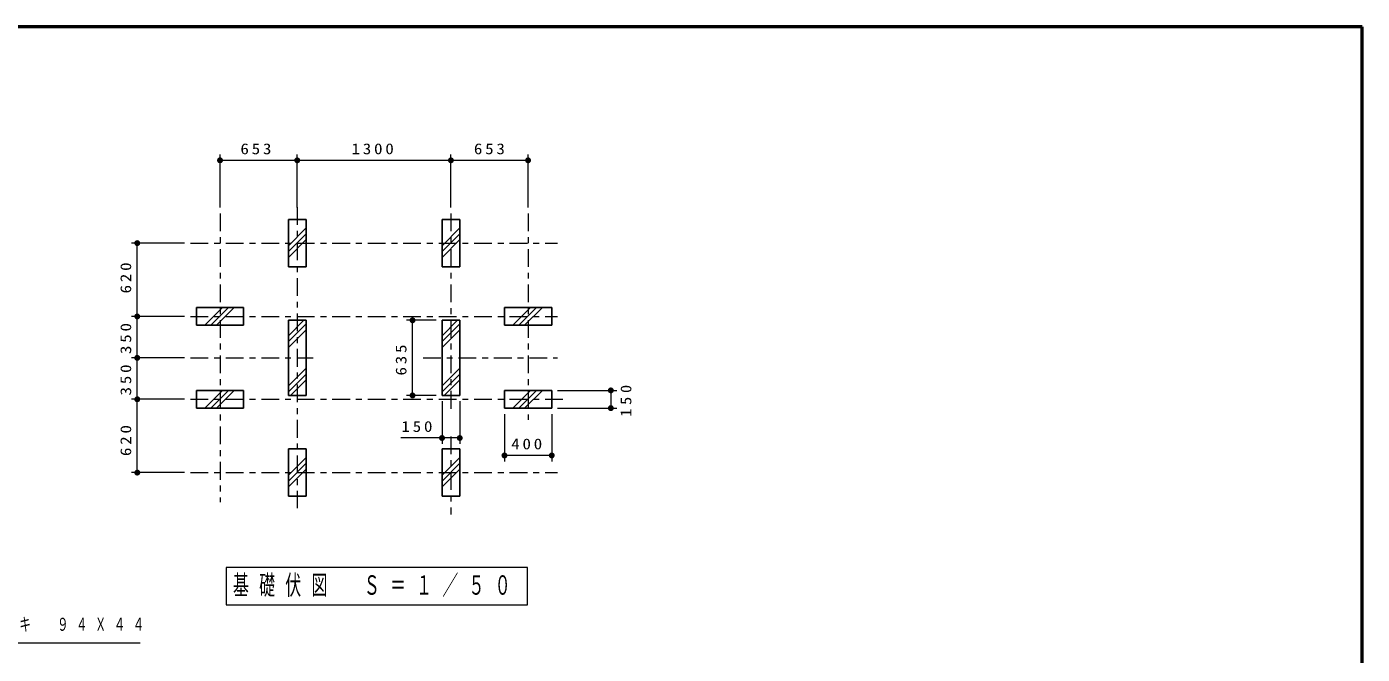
# Model space of a CAD drawing. Units: millimetres on the paper, with parts at other scales. Extents: x -365 to 10, y -38 to 257.
# Drawn here: x -226 to 0, y 150.9 to 257 of the extents above; entities that cross this region are included whole.
import ezdxf

# ---------------------------------------------------------------- set-up
doc = ezdxf.new("R2010")
doc.units = ezdxf.units.MM
doc.linetypes.add('USER2', pattern=[6, 3, -1, 1, -1])
doc.layers.add('LY_1', color=7, linetype='Continuous', lineweight=25)
doc.layers.add('LY_2', color=7, linetype='Continuous', lineweight=13)
doc.styles.add('ＭＳ ゴシック', font='')
doc.styles.get('ＭＳ ゴシック').set_extended_font_data('MS Gothic')

# ---------------------------------------------------------------- blocks, each defined once
blk = doc.blocks.new('filled_dot')
at = {"color": 0, "linetype": 'Continuous', "lineweight": -2, "const_width": 1.25}
blk.add_lwpolyline([(-0.625, 0, 1), (0.625, 0, 1)], format="xyb", close=True, dxfattribs=at)

msp = doc.modelspace()

# ---------------------------------------------------------------- linework, layer by layer
at = {"layer": 'LY_1', "lineweight": 13}
for p, q in [((-193.252, 226.413), (-193.252, 235.413)), ((-180.192, 226.413), (-180.192, 235.413)), ((-154.192, 226.413), (-154.192, 235.413)), ((-141.132, 226.413), (-141.132, 235.413)), ((-193.252, 234.413), (-180.192, 234.413)), ((-180.192, 234.413), (-154.192, 234.413)), ((-154.192, 234.413), (-141.132, 234.413)), ((-178.692, 222.982), (-181.692, 219.982)), ((-178.692, 221.992), (-181.692, 218.992)), ((-152.692, 222.982), (-155.692, 219.982)), ((-152.692, 221.992), (-155.692, 218.992)), ((-199.252, 220.413), (-208.252, 220.413)), ((-207.252, 208.013), (-207.252, 220.413)), ((-178.692, 221.002), (-181.692, 218.002)), ((-152.692, 221.002), (-155.692, 218.002)), ((-199.252, 208.013), (-208.252, 208.013)), ((-207.252, 201.013), (-207.252, 208.013)), ((-195.821, 206.513), (-192.821, 209.513)), ((-194.831, 206.513), (-191.831, 209.513)), ((-193.841, 206.513), (-190.841, 209.513)), ((-143.701, 206.513), (-140.701, 209.513)), ((-142.711, 206.513), (-139.711, 209.513)), ((-141.721, 206.513), (-138.721, 209.513)), ((-181.692, 204.746), (-179.075, 207.363)), ((-181.692, 203.756), (-178.692, 206.756)), ((-181.692, 202.766), (-178.692, 205.766)), ((-156.692, 207.363), (-161.681, 207.363)), ((-160.681, 194.664), (-160.681, 207.363)), ((-155.692, 204.746), (-153.075, 207.363)), ((-155.692, 203.756), (-152.692, 206.756)), ((-155.692, 202.766), (-152.692, 205.766)), ((-199.252, 201.013), (-208.252, 201.013)), ((-207.252, 194.013), (-207.252, 201.013)), ((-181.692, 196.261), (-178.692, 199.261)), ((-155.692, 196.261), (-152.692, 199.261)), ((-181.692, 195.271), (-178.692, 198.271)), ((-181.309, 194.664), (-178.692, 197.281)), ((-155.692, 195.271), (-152.692, 198.271)), ((-155.309, 194.664), (-152.692, 197.281)), ((-195.821, 192.513), (-192.821, 195.513)), ((-194.831, 192.513), (-191.831, 195.513)), ((-193.841, 192.513), (-190.841, 195.513)), ((-156.692, 194.664), (-161.681, 194.664)), ((-143.701, 192.513), (-140.701, 195.513)), ((-142.711, 192.513), (-139.711, 195.513)), ((-141.721, 192.513), (-138.721, 195.513)), ((-136.132, 195.513), (-126.132, 195.513)), ((-127.132, 195.513), (-127.132, 192.513)), ((-199.252, 194.013), (-208.252, 194.013)), ((-207.252, 181.613), (-207.252, 194.013)), ((-155.692, 193.664), (-155.692, 186.463)), ((-152.692, 193.664), (-152.692, 186.463)), ((-136.132, 192.513), (-126.132, 192.513)), ((-145.132, 191.513), (-145.132, 183.513)), ((-137.132, 191.513), (-137.132, 183.513)), ((-152.692, 187.463), (-162.668, 187.463)), ((-178.692, 184.182), (-181.692, 181.182)), ((-178.692, 183.192), (-181.692, 180.192)), ((-152.692, 184.182), (-155.692, 181.182)), ((-152.692, 183.192), (-155.692, 180.192)), ((-137.132, 184.513), (-145.132, 184.513)), ((-199.252, 181.613), (-208.252, 181.613)), ((-178.692, 182.202), (-181.692, 179.202)), ((-152.692, 182.202), (-155.692, 179.202)), ((-141.21, 165.565), (-192.21, 165.565)), ((-192.21, 165.565), (-192.21, 159.265)), ((-141.21, 159.265), (-141.21, 165.565)), ((-192.21, 159.265), (-141.21, 159.265))]:
    msp.add_line(p, q, dxfattribs=at)
at = {"layer": 'LY_1', "linetype": 'USER2', "lineweight": 13}
for p, q in [((-180.192, 226.513), (-180.192, 175.613)), ((-193.252, 225.413), (-193.252, 176.613)), ((-154.192, 225.413), (-154.192, 191.733)), ((-141.132, 225.413), (-141.132, 190.513)), ((-198.252, 220.413), (-136.132, 220.413)), ((-198.252, 208.013), (-136.132, 208.013)), ((-198.252, 201.013), (-177.518, 201.013)), ((-158.905, 201.013), (-136.132, 201.013)), ((-198.252, 194.013), (-135.132, 194.013)), ((-154.192, 187.704), (-154.192, 174.513)), ((-198.252, 181.613), (-136.132, 181.613))]:
    msp.add_line(p, q, dxfattribs=at)
at = {"layer": 'LY_1'}
for p, q in [((-181.692, 224.413), (-181.692, 216.413)), ((-178.692, 224.413), (-181.692, 224.413)), ((-178.692, 224.413), (-178.692, 216.413)), ((-155.692, 224.413), (-155.692, 216.413)), ((-152.692, 224.413), (-155.692, 224.413)), ((-152.692, 224.413), (-152.692, 216.413)), ((-178.692, 216.413), (-181.692, 216.413)), ((-152.692, 216.413), (-155.692, 216.413)), ((-197.252, 209.513), (-197.252, 206.513)), ((-197.252, 209.513), (-189.252, 209.513)), ((-189.252, 209.513), (-189.252, 206.513)), ((-145.132, 209.513), (-145.132, 206.513)), ((-145.132, 209.513), (-137.132, 209.513)), ((-137.132, 209.513), (-137.132, 206.513)), ((-197.252, 206.513), (-189.252, 206.513)), ((-181.692, 207.363), (-181.692, 194.664)), ((-181.692, 207.363), (-178.692, 207.363)), ((-178.692, 207.363), (-178.692, 194.664)), ((-155.692, 207.363), (-152.692, 207.363)), ((-155.692, 207.363), (-155.692, 194.664)), ((-152.692, 207.363), (-152.692, 194.664)), ((-145.132, 206.513), (-137.132, 206.513)), ((-197.252, 195.513), (-197.252, 192.513)), ((-197.252, 195.513), (-189.252, 195.513)), ((-189.252, 195.513), (-189.252, 192.513)), ((-181.692, 194.664), (-178.692, 194.664)), ((-155.692, 194.664), (-152.692, 194.664)), ((-145.132, 195.513), (-145.132, 192.513)), ((-145.132, 195.513), (-137.132, 195.513)), ((-137.132, 195.513), (-137.132, 192.513)), ((-197.252, 192.513), (-189.252, 192.513)), ((-145.132, 192.513), (-137.132, 192.513)), ((-181.692, 185.613), (-181.692, 177.613)), ((-178.692, 185.613), (-181.692, 185.613)), ((-178.692, 185.613), (-178.692, 177.613)), ((-155.692, 185.613), (-155.692, 177.613)), ((-152.692, 185.613), (-155.692, 185.613)), ((-152.692, 185.613), (-152.692, 177.613)), ((-178.692, 177.613), (-181.692, 177.613)), ((-152.692, 177.613), (-155.692, 177.613))]:
    msp.add_line(p, q, dxfattribs=at)
at = {"layer": 'LY_1', "lineweight": 13}
msp.add_lwpolyline([(-251.809, 161.735), (-242.918, 152.844), (-206.748, 152.844)], dxfattribs=at)
at = {"layer": 'LY_2', "lineweight": 50}
for p, q in [((0, 257), (-365, 257)), ((0, 0), (0, 257))]:
    msp.add_line(p, q, dxfattribs=at)

# ---------------------------------------------------------------- block references
at = {"layer": 'LY_1', "lineweight": 13, "xscale": 0.4, "yscale": 0.4}
for p in [(-193.252, 234.413), (-155.692, 187.463), (-145.132, 184.513)]:
    msp.add_blockref('filled_dot', p, dxfattribs=at)
for p, rotation in [((-180.192, 234.413), 180), ((-154.192, 234.413), 180), ((-141.132, 234.413), 180), ((-207.252, 220.413), 270), ((-207.252, 208.013), 270), ((-160.681, 207.363), 270), ((-207.252, 201.013), 270), ((-207.252, 194.013), 270), ((-160.681, 194.664), 90), ((-127.132, 195.513), 270), ((-127.132, 192.513), 90), ((-152.692, 187.463), 180), ((-137.132, 184.513), 180), ((-207.252, 181.613), 90)]:
    msp.add_blockref('filled_dot', p, dxfattribs=dict(at, rotation=rotation))

# ---------------------------------------------------------------- texts
at = {"layer": 'LY_1', "style": 'ＭＳ ゴシック'}
for s, insert, char_height, attachment_point in [('\\T1.33;\\W1.15;653', (-186.942, 235.413), 1.833, 8), ('\\T1.33;\\W1.15;1300', (-167.192, 235.413), 1.833, 8), ('\\T1.33;\\W1.15;653', (-147.442, 235.413), 1.833, 8), ('\\T1.33;\\W1.15;150', (-159.699, 188.463), 1.833, 8), ('\\T1.33;\\W1.15;400', (-141.132, 185.513), 1.833, 8), ('\\T1.64;\\W0.6;基礎伏図\u3000Ｓ＝１／５０', (-166.71, 162.415), 3.299, 5), ('\\T1.64;\\W0.65;天板：ヒノキ\u3000９４Ｘ４４', (-243.196, 155.844), 2.199, 4)]:
    msp.add_mtext(s, dxfattribs=dict(at, insert=insert, char_height=char_height, attachment_point=attachment_point))
at = {"layer": 'LY_1', "char_height": 1.833, "rotation": 90, "style": 'ＭＳ ゴシック'}
for s, insert, attachment_point in [('\\T1.33;\\W1.15;620', (-208.252, 214.763), 8), ('\\T1.33;\\W1.15;350', (-208.252, 204.513), 8), ('\\T1.33;\\W1.15;635', (-161.681, 200.883), 8), ('\\T1.33;\\W1.15;350', (-208.252, 197.513), 8), ('\\T1.47;\\W1.1;150', (-123.632, 191.044), 7), ('\\T1.33;\\W1.15;620', (-208.252, 187.263), 8)]:
    msp.add_mtext(s, dxfattribs=dict(at, insert=insert, attachment_point=attachment_point))

doc.saveas('drawing.dxf')
